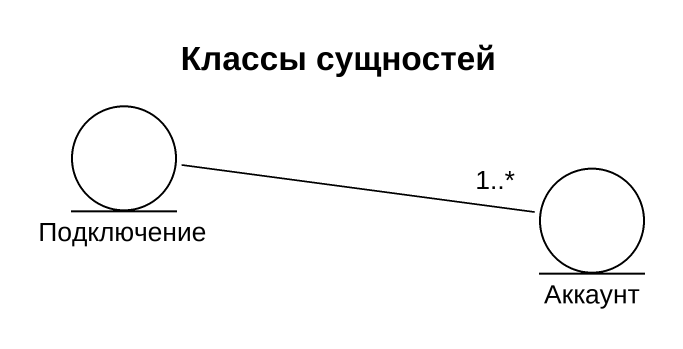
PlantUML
@startuml
title Классы сущностей
entity Подключение
entity Аккаунт
Подключение -right- "1..*" Аккаунт
@enduml
